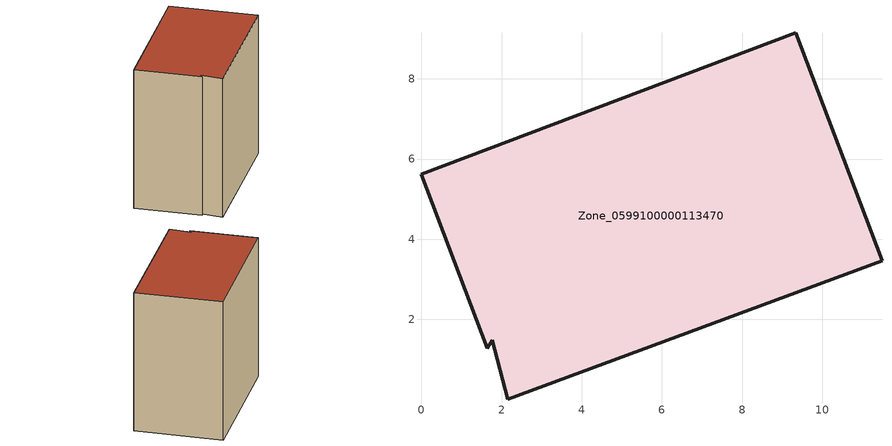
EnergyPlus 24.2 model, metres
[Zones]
Zone_0599100000113470
 floor ground (C_G): 11.49,3.46 2.15,0.01 1.77,1.47 1.65,1.27 0,5.62 9.34,9.15 z0
 wall outside (C_F): 11.49,3.46 9.34,9.15 0,5.62 1.65,1.27 1.77,1.47 2.15,0.01 11.49,3.46 z0:10.15
 roof outside (C_R): 2.15,0.01 11.49,3.46 9.34,9.15 0,5.62 1.65,1.27 1.77,1.47 z10.15
[BUILDING]
Pand.0599100000113470: North Axis=0; Terrain=City; Loads Convergence Tolerance Value=0.04; Temperature Convergence Tolerance Value=0.4; Solar Distribution=FullExterior; Maximum Number of Warmup Days=25; Minimum Number of Warmup Days=1
[Site:Location]
Rotterdam.The.Hague.AP_ZH_NLD Design_Conditions: Latitude=51.96; Longitude=4.45; Time Zone=1; Elevation=-4.5
[SITE:GROUNDTEMPERATURE:BUILDINGSURFACE]
18, 18, 18, 18, 18, 18, 18, 18, 18, 18, 18, 18
[MATERIAL] Thermal Absorptance=0.9; Solar Absorptance=0.7; Visible Absorptance=0.7
Name | Roughness | Thickness | Conductivity | Density | Specific Heat
G.TI.1946-1964 | MediumSmooth | 0.15 | 1 | 540 | 1210
F.TI.1946-1964 | Rough | 0.3 | 0.857143 | 1920 | 840
R.TI.1946-1964 | MediumRough | 0.2 | 0.277778 | 1500 | 1000
[CONSTRUCTION]
C_G: G.TI.1946-1964
C_F: F.TI.1946-1964
C_R: R.TI.1946-1964
[ZONE]
Zone_0599100000113470: Type=1; Multiplier=1; Ceiling Height=Autocalculate; Volume=Autocalculate; Floor Area=autocalculate; Part of Total Floor Area=Yes
[ZONEINFILTRATION:DESIGNFLOWRATE]
Infil_Zone_0599100000113470: Zone or ZoneList or Space or SpaceList=Zone_0599100000113470; Schedule=AlwaysOn; Design Flow Rate Calculation Method=Flow/Area; Flow Rate per Floor Area=0.003; Constant Term Coefficient=1; Temperature Term Coefficient=0; Velocity Term Coefficient=0; Velocity Squared Term Coefficient=0
[HVACTEMPLATE:ZONE:IDEALLOADSAIRSYSTEM]
Zone_0599100000113470: Maximum Heating Supply Air Temperature=50; Minimum Cooling Supply Air Temperature=13; Maximum Heating Supply Air Humidity Ratio=0.0156; Minimum Cooling Supply Air Humidity Ratio=0.0077; Heating Limit=NoLimit; Cooling Limit=NoLimit; Dehumidification Control Type=ConstantSensibleHeatRatio; Cooling Sensible Heat Ratio=0.7; Dehumidification Setpoint=60; Humidification Control Type=None; Humidification Setpoint=30; Outdoor Air Method=None; Outdoor Air Flow Rate per Person=0.00944; Outdoor Air Flow Rate per Zone Floor Area=0; Outdoor Air Flow Rate per Zone=0; Demand Controlled Ventilation Type=None; Outdoor Air Economizer Type=NoEconomizer; Heat Recovery Type=None; Sensible Heat Recovery Effectiveness=0.7; Latent Heat Recovery Effectiveness=0.65
[ZONECONTROL:THERMOSTAT]
ThermostatControl_Zone_0599100000113470: Zone or ZoneList=Zone_0599100000113470; Control Type Schedule=DualSetpointControlType; Control 1=Thermostat_Zone_0599100000113470; Temperature Difference Between Cutout And Setpoint=0
[THERMOSTATSETPOINT:DUALSETPOINT]
Thermostat_Zone_0599100000113470: Heating Setpoint Temperature Schedule=HeatingSetpoint_Zone_0599100000113470; Cooling Setpoint Temperature Schedule=CoolingSetpoint_Zone_0599100000113470
[SCHEDULE:COMPACT]
HeatingSetpoint_Zone_0599100000113470: Through: 12/31, For: AllDays, Until: 24:00, 21
CoolingSetpoint_Zone_0599100000113470: Through: 12/31, For: AllDays, Until: 24:00, 24
DualSetpointControlType: Through: 12/31, For: AllDays, Until: 24:00, 4
AlwaysOn: Through: 12/31, For: AllDays, Until: 24:00, 1
